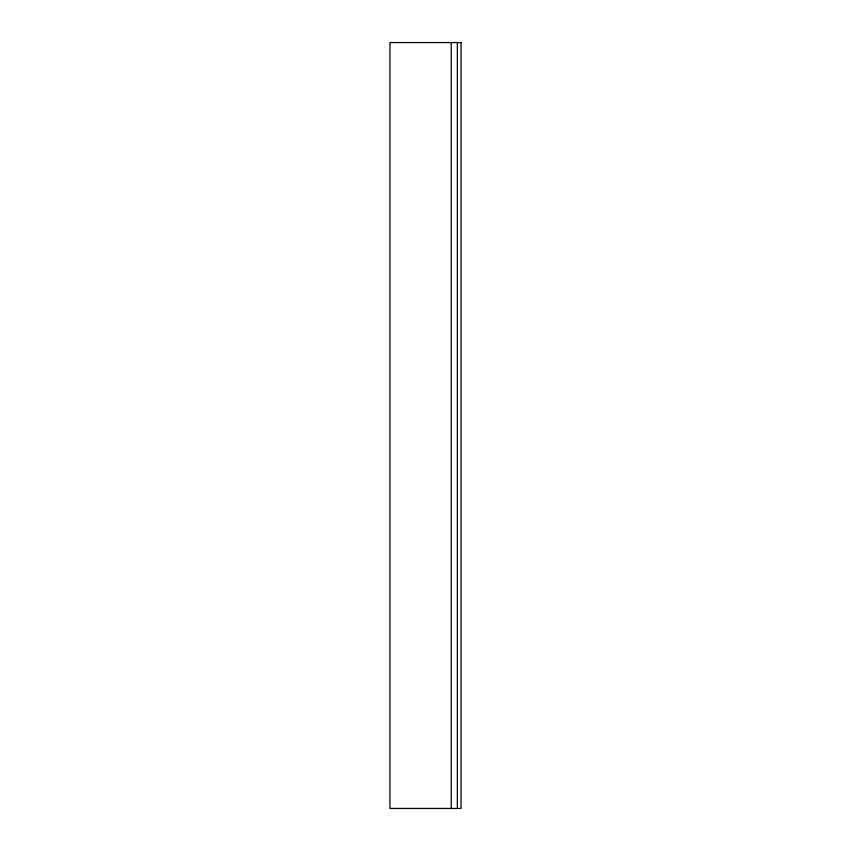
<?xml version="1.0" encoding="UTF-8"?>
<svg xmlns="http://www.w3.org/2000/svg" width="851" height="851" viewBox="0 0 851 851"><rect width="100%" height="100%" fill="white"/><g stroke="black" fill="none" stroke-linecap="round" stroke-linejoin="round"><path stroke-width="1.28" d="M457.359 42.55L457.359 808.45M451.232 42.55L451.232 808.45M461.04 42.55L389.96 42.55L389.96 808.45L461.04 808.45L461.04 42.55"/></g></svg>
